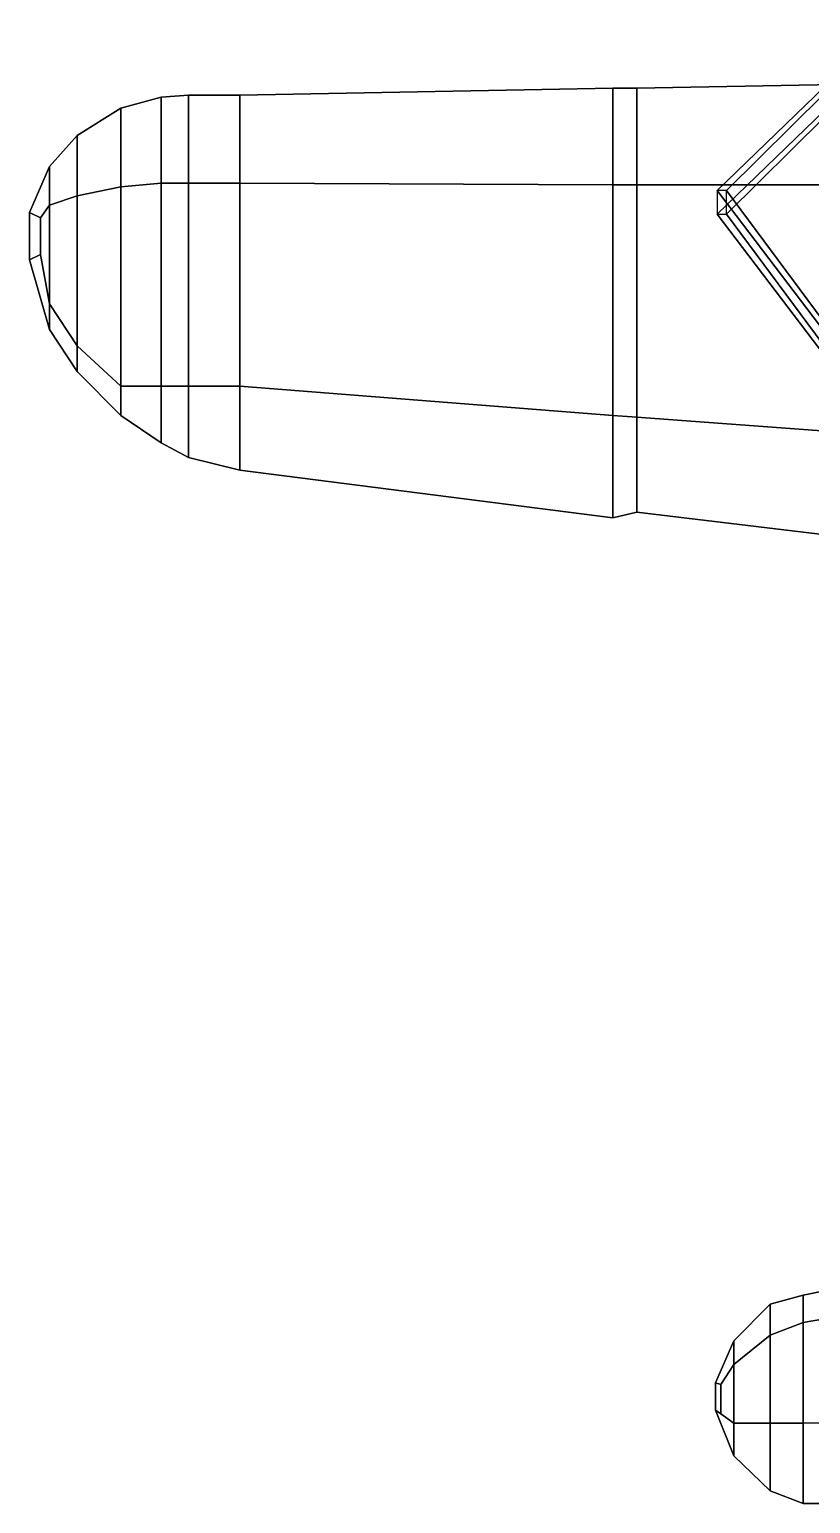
# Model space of a CAD drawing. Header units: millimetres. Extents: x -6.2 to 6.2, y -5.5 to 26.6.
# Drawn here: x -6.15 to -1.88, y -5.5 to 2.56 of the extents above; entities that cross this region are included whole.
import ezdxf

# ---------------------------------------------------------------- set-up
doc = ezdxf.new("R2010")
doc.units = ezdxf.units.MM
doc.layers.add('wing2', color=6, linetype='Continuous')

msp = doc.modelspace()

# ---------------------------------------------------------------- linework, layer by layer
at = {"layer": 'wing2'}
for points in [[(-2.39, 1.68, -0.49), (-1.48, 2.56, -1.98), (-1.45, 2.56, -1.98), (-2.34, 1.68, -0.5)], [(-2.39, 1.55, -0.49), (-1.48, 2.43, -1.98), (-1.48, 2.56, -1.98), (-2.39, 1.68, -0.49)], [(-1.45, 2.56, -1.98), (-1.45, 2.43, -1.98), (-2.34, 1.55, -0.5), (-2.34, 1.68, -0.5)], [(-2.34, 1.55, -0.5), (-1.45, 2.43, -1.98), (-1.48, 2.43, -1.98), (-2.39, 1.55, -0.49)], [(-2.83, 1.71, -0.44), (-0.66, 1.71, -0.71), (-0.66, 2.28, -0.49), (-2.83, 2.24, -0.26)], [(-2.83, 2.24, -0.26), (-0.66, 2.28, -0.49), (-0.66, 1.71, -0.29), (-2.83, 1.71, -0.12)], [(-5.65, 1.7, -0.1), (-5.43, 1.72, -0.14), (-5.43, 2.19, -0.02), (-5.65, 2.13)], [(-5.65, 2.13), (-5.43, 2.19, -0.02), (-5.43, 1.72, 0.09), (-5.65, 1.7, 0.1)], [(-5.43, 1.72, -0.14), (-5.28, 1.72, -0.15), (-5.28, 2.2, -0.03), (-5.43, 2.19, -0.02)], [(-5.43, 2.19, -0.02), (-5.28, 2.2, -0.03), (-5.28, 1.72, 0.08), (-5.43, 1.72, 0.09)], [(-5.28, 1.72, -0.15), (-5, 1.72, -0.18), (-5, 2.2, -0.05), (-5.28, 2.2, -0.03)], [(-5.28, 2.2, -0.03), (-5, 2.2, -0.05), (-5, 1.72, 0.06), (-5.28, 1.72, 0.08)], [(-5, 1.72, -0.18), (-2.96, 1.71, -0.43), (-2.96, 2.24, -0.25), (-5, 2.2, -0.05)], [(-5, 2.2, -0.05), (-2.96, 2.24, -0.25), (-2.96, 1.71, -0.11), (-5, 1.72, 0.06)], [(-2.96, 1.71, -0.43), (-2.83, 1.71, -0.44), (-2.83, 2.24, -0.26), (-2.96, 2.24, -0.25)], [(-2.96, 2.24, -0.25), (-2.83, 2.24, -0.26), (-2.83, 1.71, -0.12), (-2.96, 1.71, -0.11)], [(-5.89, 1.65, -0.05), (-5.65, 1.7, -0.1), (-5.65, 2.13), (-5.89, 1.98, 0.02)], [(-5.89, 1.98, 0.02), (-5.65, 2.13), (-5.65, 1.7, 0.1), (-5.89, 1.65, 0.1)], [(-6.04, 1.6, -0.01), (-5.89, 1.65, -0.05), (-5.89, 1.98, 0.02), (-6.04, 1.81, 0.04)], [(-6.04, 1.81, 0.04), (-5.89, 1.98, 0.02), (-5.89, 1.65, 0.1), (-6.04, 1.6, 0.09)], [(-6.09, 1.53, 0.01), (-6.04, 1.6, -0.01), (-6.04, 1.81, 0.04), (-6.15, 1.56, 0.05)], [(-6.15, 1.56, 0.05), (-6.04, 1.81, 0.04), (-6.04, 1.6, 0.09), (-6.09, 1.53, 0.09)], [(-5.65, 0.61, -0.1), (-5.65, 1.7, -0.1), (-5.89, 1.65, -0.05), (-5.89, 0.83, -0.05)], [(-5.89, 1.65, 0.1), (-5.65, 1.7, 0.1), (-5.65, 0.61, 0.1), (-5.89, 0.83, 0.1)], [(-5.43, 0.61, -0.14), (-5.43, 1.72, -0.14), (-5.65, 1.7, -0.1), (-5.65, 0.61, -0.1)], [(-5.65, 1.7, 0.1), (-5.43, 1.72, 0.09), (-5.43, 0.61, 0.09), (-5.65, 0.61, 0.1)], [(-5.28, 0.61, -0.15), (-5.28, 1.72, -0.15), (-5.43, 1.72, -0.14), (-5.43, 0.61, -0.14)], [(-5.43, 1.72, 0.09), (-5.28, 1.72, 0.08), (-5.28, 0.61, 0.08), (-5.43, 0.61, 0.09)], [(-5, 0.61, -0.18), (-5, 1.72, -0.18), (-5.28, 1.72, -0.15), (-5.28, 0.61, -0.15)], [(-5.28, 1.72, 0.08), (-5, 1.72, 0.06), (-5, 0.61, 0.06), (-5.28, 0.61, 0.08)], [(-2.96, 0.45, -0.43), (-2.96, 1.71, -0.43), (-5, 1.72, -0.18), (-5, 0.61, -0.18)], [(-5, 1.72, 0.06), (-2.96, 1.71, -0.11), (-2.96, 0.45, -0.11), (-5, 0.61, 0.06)], [(-2.83, 0.44, -0.44), (-2.83, 1.71, -0.44), (-2.96, 1.71, -0.43), (-2.96, 0.45, -0.43)], [(-2.96, 1.71, -0.11), (-2.83, 1.71, -0.12), (-2.83, 0.44, -0.12), (-2.96, 0.45, -0.11)], [(-0.66, 0.28, -0.71), (-0.66, 1.71, -0.71), (-2.83, 1.71, -0.44), (-2.83, 0.44, -0.44)], [(-2.83, 1.71, -0.12), (-0.66, 1.71, -0.29), (-0.66, 0.28, -0.29), (-2.83, 0.44, -0.12)], [(-5.89, 0.83, -0.05), (-5.89, 1.65, -0.05), (-6.04, 1.6, -0.01), (-6.04, 1.06, -0.01)], [(-6.04, 1.6, 0.09), (-5.89, 1.65, 0.1), (-5.89, 0.83, 0.1), (-6.04, 1.06, 0.09)], [(-2.39, 1.55, -0.49), (-1.48, 0.35, -1.86), (-1.48, 0.48, -1.86), (-2.39, 1.68, -0.49)], [(-2.39, 1.68, -0.49), (-1.48, 0.48, -1.86), (-1.45, 0.48, -1.86), (-2.34, 1.68, -0.5)], [(-1.45, 0.48, -1.86), (-1.45, 0.35, -1.86), (-2.34, 1.55, -0.5), (-2.34, 1.68, -0.5)], [(-6.09, 1.33, 0.01), (-6.09, 1.53, 0.01), (-6.15, 1.56, 0.05), (-6.15, 1.3, 0.05)], [(-6.15, 1.3, 0.05), (-6.15, 1.56, 0.05), (-6.09, 1.53, 0.09), (-6.09, 1.33, 0.09)], [(-6.04, 1.06, -0.01), (-6.04, 1.6, -0.01), (-6.09, 1.53, 0.01), (-6.09, 1.33, 0.01)], [(-6.09, 1.53, 0.09), (-6.04, 1.6, 0.09), (-6.04, 1.06, 0.09), (-6.09, 1.33, 0.09)], [(-2.34, 1.55, -0.5), (-1.45, 0.35, -1.86), (-1.48, 0.35, -1.86), (-2.39, 1.55, -0.49)], [(-6.15, 1.3, 0.05), (-6.04, 0.92, 0.04), (-6.04, 1.06, -0.01), (-6.09, 1.33, 0.01)], [(-6.09, 1.33, 0.09), (-6.04, 1.06, 0.09), (-6.04, 0.92, 0.04), (-6.15, 1.3, 0.05)], [(-6.04, 0.92, 0.04), (-5.89, 0.69, 0.02), (-5.89, 0.83, -0.05), (-6.04, 1.06, -0.01)], [(-6.04, 1.06, 0.09), (-5.89, 0.83, 0.1), (-5.89, 0.69, 0.02), (-6.04, 0.92, 0.04)], [(-5.89, 0.69, 0.02), (-5.65, 0.45), (-5.65, 0.61, -0.1), (-5.89, 0.83, -0.05)], [(-5.89, 0.83, 0.1), (-5.65, 0.61, 0.1), (-5.65, 0.45), (-5.89, 0.69, 0.02)], [(-5.65, 0.45), (-5.43, 0.3, -0.02), (-5.43, 0.61, -0.14), (-5.65, 0.61, -0.1)], [(-5.65, 0.61, 0.1), (-5.43, 0.61, 0.09), (-5.43, 0.3, -0.02), (-5.65, 0.45)], [(-5.43, 0.3, -0.02), (-5.28, 0.22, -0.03), (-5.28, 0.61, -0.15), (-5.43, 0.61, -0.14)], [(-5.43, 0.61, 0.09), (-5.28, 0.61, 0.08), (-5.28, 0.22, -0.03), (-5.43, 0.3, -0.02)], [(-5.28, 0.22, -0.03), (-5, 0.15, -0.05), (-5, 0.61, -0.18), (-5.28, 0.61, -0.15)], [(-5.28, 0.61, 0.08), (-5, 0.61, 0.06), (-5, 0.15, -0.05), (-5.28, 0.22, -0.03)], [(-5, 0.15, -0.05), (-2.96, -0.11, -0.25), (-2.96, 0.45, -0.43), (-5, 0.61, -0.18)], [(-5, 0.61, 0.06), (-2.96, 0.45, -0.11), (-2.96, -0.11, -0.25), (-5, 0.15, -0.05)], [(-2.96, -0.11, -0.25), (-2.83, -0.08, -0.26), (-2.83, 0.44, -0.44), (-2.96, 0.45, -0.43)], [(-2.96, 0.45, -0.11), (-2.83, 0.44, -0.12), (-2.83, -0.08, -0.26), (-2.96, -0.11, -0.25)], [(-2.83, -0.08, -0.26), (-0.66, -0.34, -0.49), (-0.66, 0.28, -0.71), (-2.83, 0.44, -0.44)], [(-2.83, 0.44, -0.12), (-0.66, 0.28, -0.29), (-0.66, -0.34, -0.49), (-2.83, -0.08, -0.26)], [(0, -5.5, 0.11), (0, -3.97, 0.11), (-1.92, -4.36, 0.11), (-1.92, -5.5, 0.11)], [(-1.92, -4.36, 0.11), (0, -3.97, 0.11), (0, -5.5, 0.11), (-1.92, -5.5, 0.11)], [(-1.92, -4.36, 0.11), (0, -3.97, 0.11), (0, -4.18, 0.23), (-1.92, -4.51, 0.17)], [(-1.92, -4.51, 0.05), (0, -4.18), (0, -3.97, 0.11), (-1.92, -4.36, 0.11)], [(-1.92, -4.51, 0.17), (0, -4.18, 0.23), (0, -5.05, 0.23), (-1.92, -5.06, 0.17)], [(0, -5.05), (0, -4.18), (-1.92, -4.51, 0.05), (-1.92, -5.06, 0.05)], [(-2.1, -5.43, 0.11), (-2.1, -4.41, 0.11), (-2.3, -4.61, 0.11), (-2.3, -5.24, 0.11)], [(-2.3, -4.61, 0.11), (-2.1, -4.41, 0.11), (-2.1, -5.43, 0.11), (-2.3, -5.24, 0.11)], [(-2.3, -4.61, 0.11), (-2.1, -4.41, 0.11), (-2.1, -4.58, 0.16), (-2.3, -4.74, 0.14)], [(-2.3, -4.74, 0.06), (-2.1, -4.58, 0.05), (-2.1, -4.41, 0.11), (-2.3, -4.61, 0.11)], [(-1.92, -5.5, 0.11), (-1.92, -4.36, 0.11), (-2.1, -4.41, 0.11), (-2.1, -5.43, 0.11)], [(-2.1, -4.41, 0.11), (-1.92, -4.36, 0.11), (-1.92, -5.5, 0.11), (-2.1, -5.43, 0.11)], [(-2.1, -4.41, 0.11), (-1.92, -4.36, 0.11), (-1.92, -4.51, 0.17), (-2.1, -4.58, 0.16)], [(-2.1, -4.58, 0.05), (-1.92, -4.51, 0.05), (-1.92, -4.36, 0.11), (-2.1, -4.41, 0.11)], [(-2.1, -5.43, 0.11), (-2.1, -4.41, 0.11), (-2.1, -4.58, 0.16), (-2.1, -5.06, 0.16)], [(-2.1, -5.06, 0.16), (-2.1, -4.58, 0.16), (-2.1, -4.41, 0.11), (-2.1, -5.43, 0.11)], [(-2.1, -5.43, 0.11), (-2.1, -4.41, 0.11), (-2.1, -4.58, 0.05), (-2.1, -5.06, 0.05)], [(-2.1, -5.06, 0.05), (-2.1, -4.58, 0.05), (-2.1, -4.41, 0.11), (-2.1, -5.43, 0.11)], [(-1.92, -5.06, 0.17), (-1.92, -4.51, 0.17), (-1.92, -4.36, 0.11), (-1.92, -5.5, 0.11)], [(-1.92, -5.5, 0.11), (-1.92, -4.36, 0.11), (-1.92, -4.51, 0.17), (-1.92, -5.06, 0.17)], [(-1.92, -5.5, 0.11), (-1.92, -4.36, 0.11), (-1.92, -4.51, 0.05), (-1.92, -5.06, 0.05)], [(-1.92, -5.06, 0.05), (-1.92, -4.51, 0.05), (-1.92, -4.36, 0.11), (-1.92, -5.5, 0.11)], [(-2.1, -4.58, 0.16), (-1.92, -4.51, 0.17), (-1.92, -5.06, 0.17), (-2.1, -5.06, 0.16)], [(-1.92, -5.06, 0.05), (-1.92, -4.51, 0.05), (-2.1, -4.58, 0.05), (-2.1, -5.06, 0.05)], [(-2.3, -4.74, 0.14), (-2.1, -4.58, 0.16), (-2.1, -5.06, 0.16), (-2.3, -5.06, 0.14)], [(-2.1, -5.06, 0.05), (-2.1, -4.58, 0.05), (-2.3, -4.74, 0.06), (-2.3, -5.06, 0.06)], [(-2.3, -5.24, 0.11), (-2.3, -4.61, 0.11), (-2.4, -4.84, 0.11), (-2.4, -4.99, 0.11)], [(-2.4, -4.84, 0.11), (-2.3, -4.61, 0.11), (-2.3, -5.24, 0.11), (-2.4, -4.99, 0.11)], [(-2.4, -4.84, 0.11), (-2.3, -4.61, 0.11), (-2.3, -4.74, 0.14), (-2.37, -4.85, 0.13)], [(-2.37, -4.85, 0.07), (-2.3, -4.74, 0.06), (-2.3, -4.61, 0.11), (-2.4, -4.84, 0.11)], [(-2.3, -5.06, 0.14), (-2.3, -4.74, 0.14), (-2.3, -4.61, 0.11), (-2.3, -5.24, 0.11)], [(-2.3, -5.24, 0.11), (-2.3, -4.61, 0.11), (-2.3, -4.74, 0.14), (-2.3, -5.06, 0.14)], [(-2.3, -5.24, 0.11), (-2.3, -4.61, 0.11), (-2.3, -4.74, 0.06), (-2.3, -5.06, 0.06)], [(-2.3, -5.06, 0.06), (-2.3, -4.74, 0.06), (-2.3, -4.61, 0.11), (-2.3, -5.24, 0.11)], [(-2.37, -4.85, 0.13), (-2.3, -4.74, 0.14), (-2.3, -5.06, 0.14), (-2.37, -5.01, 0.13)], [(-2.3, -5.06, 0.06), (-2.3, -4.74, 0.06), (-2.37, -4.85, 0.07), (-2.37, -5.01, 0.07)], [(-2.4, -4.99, 0.11), (-2.4, -4.84, 0.11), (-2.37, -4.85, 0.13), (-2.37, -5.01, 0.13)], [(-2.37, -5.01, 0.07), (-2.37, -4.85, 0.07), (-2.4, -4.84, 0.11), (-2.4, -4.99, 0.11)], [(-2.37, -5.01, 0.13), (-2.3, -5.06, 0.14), (-2.3, -5.24, 0.11), (-2.4, -4.99, 0.11)], [(-2.4, -4.99, 0.11), (-2.3, -5.24, 0.11), (-2.3, -5.06, 0.06), (-2.37, -5.01, 0.07)], [(-2.3, -5.06, 0.14), (-2.1, -5.06, 0.16), (-2.1, -5.43, 0.11), (-2.3, -5.24, 0.11)], [(-2.3, -5.24, 0.11), (-2.1, -5.43, 0.11), (-2.1, -5.06, 0.05), (-2.3, -5.06, 0.06)], [(-2.1, -5.06, 0.16), (-1.92, -5.06, 0.17), (-1.92, -5.5, 0.11), (-2.1, -5.43, 0.11)], [(-2.1, -5.43, 0.11), (-1.92, -5.5, 0.11), (-1.92, -5.06, 0.05), (-2.1, -5.06, 0.05)], [(-1.92, -5.06, 0.17), (0, -5.05, 0.23), (0, -5.5, 0.11), (-1.92, -5.5, 0.11)], [(-1.92, -5.5, 0.11), (0, -5.5, 0.11), (0, -5.05), (-1.92, -5.06, 0.05)]]:
    msp.add_3dface(points, dxfattribs=at)

doc.saveas('drawing.dxf')
